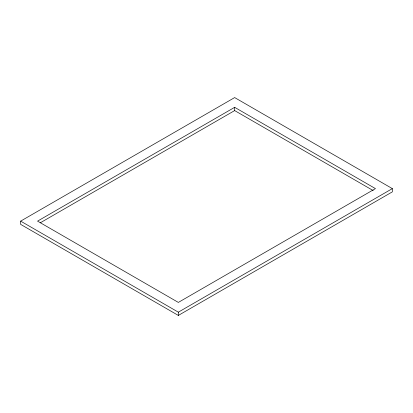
<?xml version="1.0" encoding="UTF-8"?>
<svg xmlns="http://www.w3.org/2000/svg" width="413" height="413" viewBox="0 0 413 413"><rect width="100%" height="100%" fill="white"/><g stroke="black" fill="none" stroke-linecap="round" stroke-linejoin="round"><path stroke-width="0.62" d="M20.65 221.131L234.661 97.576L392.35 188.617L392.35 191.869L178.339 315.424L20.65 224.383L20.65 221.131L178.339 312.171L392.35 188.617M234.661 107.328L37.547 221.131L178.339 302.419L375.453 188.617L234.661 107.328L234.661 110.581L40.34 222.772M234.661 110.581L373.218 190.579M178.339 312.171L178.339 315.424"/></g></svg>
